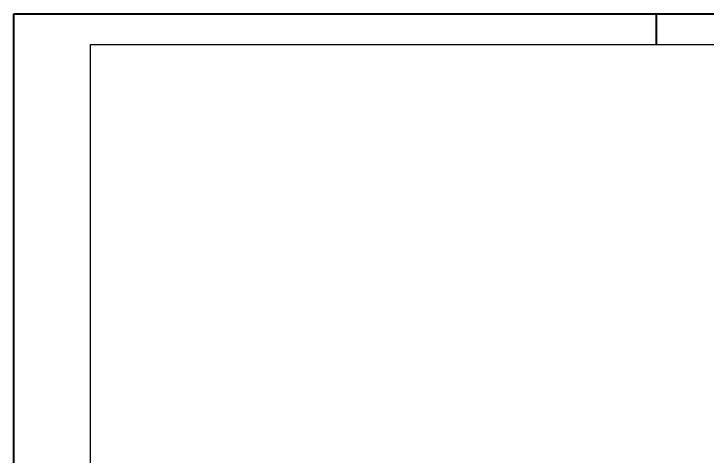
# Model space of a CAD drawing. Extents: x 8513 to 14085, y 7177 to 10799.
# Drawn here: x 8513 to 9895, y 9917 to 10799 of the extents above; entities that cross this region are included whole.
import ezdxf

# ---------------------------------------------------------------- set-up
doc = ezdxf.new("R2010")
doc.units = 0
doc.layers.add('FOLHA', color=255, linetype='Continuous', lineweight=40)

msp = doc.modelspace()

# ---------------------------------------------------------------- linework, layer by layer
at = {"color": 30}
for p, q in [((8665.724, 10737.67), (14024.446, 10737.67)), ((8665.724, 7238.346), (8665.724, 10737.67))]:
    msp.add_line(p, q, dxfattribs=at)
at = {"layer": 'FOLHA'}
for p, q in [((8513.315, 10798.634), (14085.41, 10798.634)), ((8513.315, 7177.382), (8513.315, 10798.634)), ((9793.555, 10737.67), (9793.555, 10798.634))]:
    msp.add_line(p, q, dxfattribs=at)

doc.saveas('drawing.dxf')
